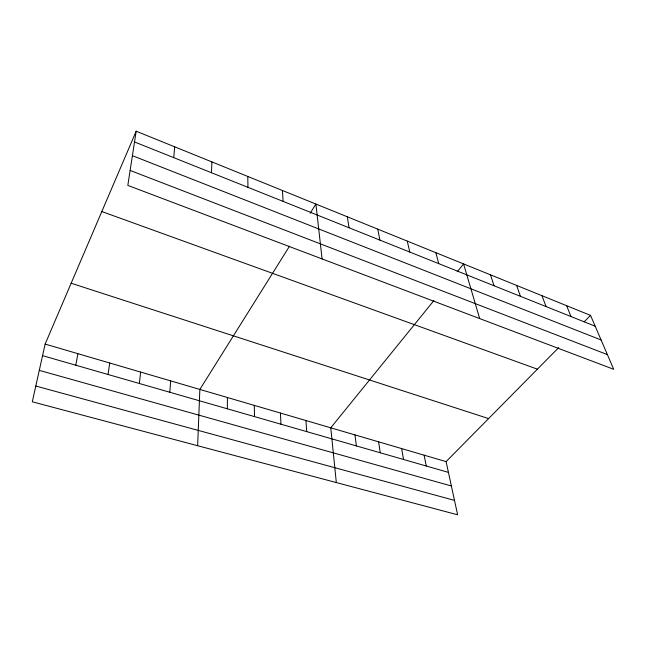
<?xml version="1.0" encoding="UTF-8"?>
<svg xmlns="http://www.w3.org/2000/svg" width="646" height="646" viewBox="0 0 646 646"><rect width="100%" height="100%" fill="white"/><g stroke="black" fill="none" stroke-linecap="round" stroke-linejoin="round"><path stroke-width="0.97" d="M227.327 408.797L227.432 397.516M211.508 172.748L211.888 161.904M197.644 445.724L199.856 389.433L289.561 246.134M169.825 392.259L170.657 380.874M173.717 157.632L174.711 146.836M139.391 383.506L140.618 372.064M108.06 374.494L109.715 363.004M136.177 131.211L127.819 185.402L613.7 369.302L590.533 315.385L136.177 131.211L45.131 344.076L32.3 401.796L457.618 514.789L446.095 461.615L558.677 347.629M75.8 365.216L77.9 353.685M310.169 213.22L315.902 204.063L322.088 258.933M433.886 300.576L330.76 427.805L336.324 482.562M457.255 271.74L463.586 263.923L479.679 318.583M584.162 321.829L590.533 315.385M35.805 386.033L454.501 500.4M39.285 370.36L451.376 485.986M42.555 355.655L448.429 472.387M45.131 344.076L446.095 461.615M71.157 283.231L488.594 418.592M101.818 211.541L537.399 369.173M130.121 170.439L607.385 354.606M132.398 155.678L601.095 339.966M134.513 141.95L595.192 326.222M566.59 305.679L570.999 316.54M541.954 295.69L546.096 306.584M516.598 285.411L520.45 296.328M490.492 274.833L494.037 285.758M435.864 252.691L438.739 263.641M407.271 241.103L409.782 252.053M424.139 455.18L426.255 466.008M377.781 229.144L379.888 240.102M401.65 448.582L403.532 459.476M347.338 216.806L349.026 227.755M378.596 441.824L380.244 452.773M354.977 434.903L356.366 445.91M305.913 420.522L306.761 431.641M282.415 190.489L283.15 201.407M280.437 413.052L280.978 424.228M254.282 405.381L254.508 416.613M247.765 176.447L247.967 187.332"/></g></svg>
